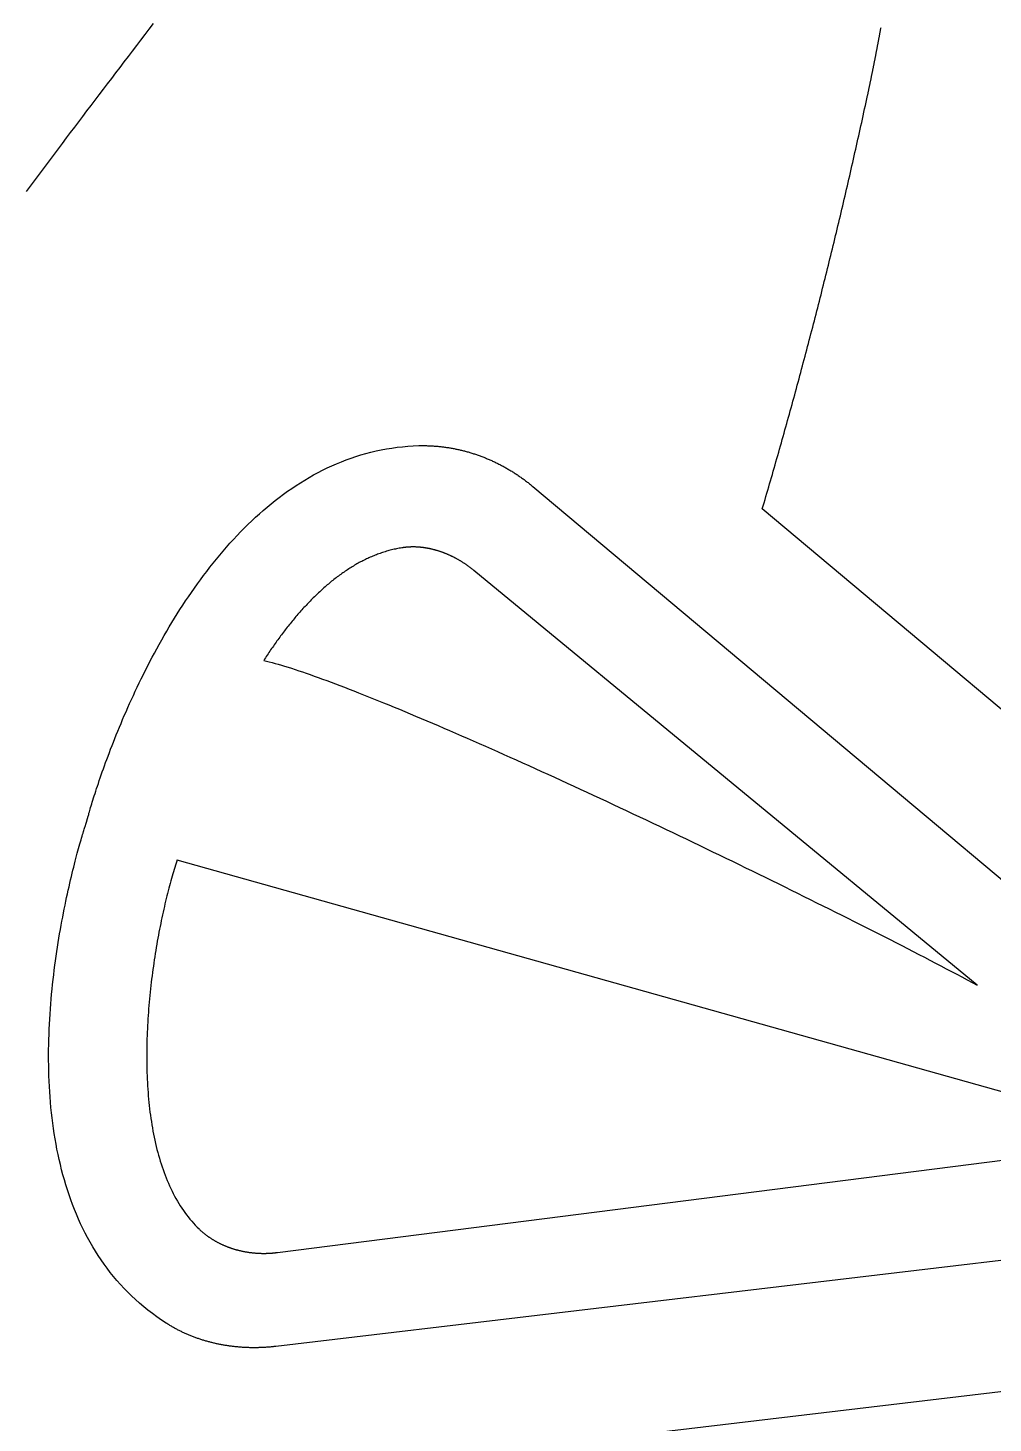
# Model space of a CAD drawing. Extents: x 5 to 105, y 2 to 136.
# Drawn here: x 86.14 to 95.9, y 32.88 to 46.99 of the extents above; entities that cross this region are included whole.
import ezdxf

# ---------------------------------------------------------------- set-up
doc = ezdxf.new("R2010")
doc.units = 0
doc.layers.get('0').update_dxf_attribs({"linetype": 'CONTINUOUS'})

msp = doc.modelspace()

# ---------------------------------------------------------------- linework, layer by layer
at = {"color": 7}
for points in [[(91.2474, 42.357), (100.0137, 35.0087), (88.6505, 33.6597)], [(102.0262, 35.0392), (93.5683, 42.1287)], [(95.7411, 37.3148), (90.6537, 41.5067)], [(97.6384, 35.7515), (97.6006, 35.7827), (87.6511, 38.5786)], [(95.7411, 37.3146), (95.7411, 37.3148)], [(88.6658, 34.61), (97.6384, 35.7515)], [(89.5662, 32.4432), (101.6811, 33.8815)]]:
    msp.add_lwpolyline(points, dxfattribs=at)
for points in [[(87.4103, 47.0381, 0), (87.3677, 46.9823, 0), (87.3252, 46.9267, 0), (87.2827, 46.871, 0), (87.2403, 46.8155, 0), (87.198, 46.76, 0), (87.1557, 46.7046, 0), (87.1135, 46.6492, 0), (87.0714, 46.5939, 0), (87.0294, 46.5387, 0), (86.9874, 46.4835, 0), (86.9455, 46.4284, 0), (86.9037, 46.3734, 0), (86.8619, 46.3184, 0), (86.8203, 46.2635, 0), (86.7787, 46.2086, 0), (86.7372, 46.1538, 0), (86.6958, 46.0991, 0), (86.6545, 46.0444, 0), (86.6133, 45.9898, 0), (86.5722, 45.9353, 0), (86.5311, 45.8808, 0), (86.4901, 45.8264, 0), (86.4493, 45.772, 0), (86.4085, 45.7177, 0), (86.3678, 45.6634, 0), (86.3272, 45.6093, 0), (86.2868, 45.5551, 0), (86.2464, 45.5011, 0), (86.2061, 45.447, 0), (86.1659, 45.3931, 0), (86.1258, 45.3392, 0)], [(94.6333, 46.3108, 0), (94.6347, 46.3174, 0), (94.6361, 46.324, 0), (94.6376, 46.3306, 0), (94.639, 46.3372, 0), (94.6404, 46.3437, 0), (94.6418, 46.3503, 0), (94.6432, 46.3569, 0), (94.6446, 46.3635, 0), (94.646, 46.3701, 0), (94.6474, 46.3766, 0), (94.6487, 46.3832, 0), (94.6501, 46.3898, 0), (94.6515, 46.3964, 0), (94.6529, 46.403, 0), (94.6543, 46.4095, 0), (94.6557, 46.4161, 0), (94.657, 46.4227, 0), (94.6584, 46.4293, 0), (94.6598, 46.4358, 0), (94.6611, 46.4424, 0), (94.6625, 46.449, 0), (94.6639, 46.4555, 0), (94.6652, 46.4621, 0), (94.6666, 46.4687, 0), (94.6679, 46.4752, 0), (94.6693, 46.4818, 0), (94.6706, 46.4884, 0), (94.672, 46.4949, 0), (94.6733, 46.5015, 0), (94.6746, 46.5081, 0), (94.676, 46.5146, 0), (94.6773, 46.5212, 0), (94.6787, 46.5278, 0), (94.68, 46.5343, 0), (94.6813, 46.5409, 0), (94.6826, 46.5474, 0), (94.684, 46.554, 0), (94.6853, 46.5606, 0), (94.6866, 46.5671, 0), (94.6879, 46.5737, 0), (94.6892, 46.5802, 0), (94.6906, 46.5868, 0), (94.6919, 46.5933, 0), (94.6932, 46.5999, 0), (94.6945, 46.6064, 0), (94.6958, 46.613, 0), (94.6971, 46.6195, 0), (94.6984, 46.6261, 0), (94.6997, 46.6326, 0), (94.701, 46.6392, 0), (94.7023, 46.6457, 0), (94.7035, 46.6523, 0), (94.7048, 46.6588, 0), (94.7061, 46.6654, 0), (94.7074, 46.6719, 0), (94.7087, 46.6784, 0), (94.71, 46.685, 0), (94.7112, 46.6915, 0), (94.7125, 46.6981, 0), (94.7138, 46.7046, 0), (94.7151, 46.7111, 0), (94.7163, 46.7177, 0), (94.7176, 46.7242, 0), (94.7189, 46.7308, 0), (94.7201, 46.7373, 0), (94.7214, 46.7438, 0), (94.7226, 46.7504, 0), (94.7239, 46.7569, 0), (94.7251, 46.7634, 0), (94.7264, 46.77, 0), (94.7276, 46.7765, 0), (94.7289, 46.783, 0), (94.7301, 46.7895, 0), (94.7314, 46.7961, 0), (94.7326, 46.8026, 0), (94.7339, 46.8091, 0), (94.7351, 46.8157, 0), (94.7363, 46.8222, 0), (94.7376, 46.8287, 0), (94.7388, 46.8352, 0), (94.74, 46.8418, 0), (94.7412, 46.8483, 0), (94.7425, 46.8548, 0), (94.7437, 46.8613, 0), (94.7449, 46.8678, 0), (94.7461, 46.8744, 0), (94.7474, 46.8809, 0), (94.7486, 46.8874, 0), (94.7498, 46.8939, 0), (94.751, 46.9004, 0), (94.7522, 46.907, 0), (94.7534, 46.9135, 0), (94.7546, 46.92, 0), (94.7558, 46.9265, 0), (94.757, 46.933, 0), (94.7582, 46.9395, 0), (94.7594, 46.946, 0), (94.7606, 46.9526, 0), (94.7618, 46.9591, 0), (94.763, 46.9656, 0), (94.7642, 46.9721, 0), (94.7654, 46.9786, 0), (94.7666, 46.9851, 0), (94.7678, 46.9916, 0), (94.769, 46.9981, 0)], [(93.5683, 42.1287, 0), (93.5777, 42.1605, 0), (93.5871, 42.1922, 0), (93.5964, 42.224, 0), (93.6057, 42.2558, 0), (93.615, 42.2876, 0), (93.6243, 42.3194, 0), (93.6336, 42.3512, 0), (93.6429, 42.3831, 0), (93.6521, 42.4149, 0), (93.6613, 42.4468, 0), (93.6706, 42.4788, 0), (93.6798, 42.5107, 0), (93.6889, 42.5426, 0), (93.6981, 42.5746, 0), (93.7073, 42.6066, 0), (93.7164, 42.6386, 0), (93.7256, 42.6706, 0), (93.7347, 42.7027, 0), (93.7438, 42.7347, 0), (93.7528, 42.7668, 0), (93.7619, 42.7989, 0), (93.771, 42.831, 0), (93.78, 42.8632, 0), (93.789, 42.8953, 0), (93.798, 42.9275, 0), (93.807, 42.9597, 0), (93.816, 42.9919, 0), (93.825, 43.0241, 0), (93.8339, 43.0564, 0), (93.8428, 43.0886, 0), (93.8518, 43.1209, 0), (93.8607, 43.1532, 0), (93.8695, 43.1855, 0), (93.8784, 43.2179, 0), (93.8873, 43.2503, 0), (93.8961, 43.2826, 0), (93.9049, 43.315, 0), (93.9137, 43.3474, 0), (93.9225, 43.3799, 0), (93.9313, 43.4123, 0), (93.9401, 43.4448, 0), (93.9488, 43.4773, 0), (93.9576, 43.5098, 0), (93.9663, 43.5424, 0), (93.975, 43.5749, 0), (93.9837, 43.6075, 0), (93.9923, 43.6401, 0), (94.001, 43.6727, 0), (94.0096, 43.7053, 0), (94.0182, 43.7379, 0), (94.0268, 43.7706, 0), (94.0354, 43.8033, 0), (94.044, 43.836, 0), (94.0526, 43.8687, 0), (94.0611, 43.9015, 0), (94.0696, 43.9342, 0), (94.0781, 43.967, 0), (94.0866, 43.9998, 0), (94.0951, 44.0326, 0), (94.1036, 44.0655, 0), (94.112, 44.0983, 0), (94.1205, 44.1312, 0), (94.1289, 44.1641, 0), (94.1373, 44.197, 0), (94.1457, 44.23, 0), (94.154, 44.2629, 0), (94.1624, 44.2959, 0), (94.1707, 44.3289, 0), (94.179, 44.3619, 0), (94.1873, 44.3949, 0), (94.1956, 44.428, 0), (94.2039, 44.4611, 0), (94.2122, 44.4942, 0), (94.2204, 44.5273, 0), (94.2286, 44.5604, 0), (94.2368, 44.5936, 0), (94.245, 44.6267, 0), (94.2532, 44.6599, 0), (94.2614, 44.6931, 0), (94.2695, 44.7264, 0), (94.2776, 44.7596, 0), (94.2857, 44.7929, 0), (94.2938, 44.8262, 0), (94.3019, 44.8595, 0), (94.31, 44.8928, 0), (94.318, 44.9262, 0), (94.326, 44.9595, 0), (94.334, 44.9929, 0), (94.342, 45.0263, 0), (94.35, 45.0598, 0), (94.358, 45.0932, 0), (94.3659, 45.1267, 0), (94.3738, 45.1602, 0), (94.3817, 45.1937, 0), (94.3896, 45.2272, 0), (94.3975, 45.2607, 0), (94.4054, 45.2943, 0), (94.4132, 45.3279, 0), (94.421, 45.3615, 0), (94.4289, 45.3951, 0), (94.4366, 45.4288, 0), (94.4444, 45.4625, 0), (94.4522, 45.4962, 0), (94.4599, 45.5299, 0), (94.4677, 45.5636, 0), (94.4754, 45.5973, 0), (94.4831, 45.6311, 0), (94.4907, 45.6649, 0), (94.4984, 45.6987, 0), (94.506, 45.7325, 0), (94.5137, 45.7664, 0), (94.5213, 45.8003, 0), (94.5289, 45.8342, 0), (94.5364, 45.8681, 0), (94.544, 45.902, 0), (94.5515, 45.936, 0), (94.559, 45.9699, 0), (94.5666, 46.0039, 0), (94.574, 46.0379, 0), (94.5815, 46.072, 0), (94.589, 46.106, 0), (94.5964, 46.1401, 0), (94.6038, 46.1742, 0), (94.6112, 46.2083, 0), (94.6186, 46.2425, 0), (94.626, 46.2766, 0), (94.6333, 46.3108, 0)], [(86.7446, 38.9919, 0), (86.745, 38.9935, 0), (86.7458, 38.9964, 0), (86.7469, 39.0005, 0), (86.7484, 39.006, 0), (86.7502, 39.0128, 0), (86.7524, 39.0208, 0), (86.755, 39.03, 0), (86.7579, 39.0404, 0), (86.7612, 39.052, 0), (86.7649, 39.0648, 0), (86.7689, 39.0787, 0), (86.7733, 39.0937, 0), (86.7781, 39.1099, 0), (86.7833, 39.1271, 0), (86.7888, 39.1454, 0), (86.7947, 39.1647, 0), (86.801, 39.185, 0), (86.8077, 39.2063, 0), (86.8147, 39.2285, 0), (86.8221, 39.2518, 0), (86.83, 39.2759, 0), (86.8382, 39.301, 0), (86.8467, 39.3269, 0), (86.8557, 39.3537, 0), (86.8651, 39.3814, 0), (86.8748, 39.4099, 0), (86.885, 39.4392, 0), (86.8955, 39.4692, 0), (86.9064, 39.5, 0), (86.9177, 39.5316, 0), (86.9295, 39.5639, 0), (86.9416, 39.5968, 0), (86.9541, 39.6305, 0), (86.967, 39.6648, 0), (86.9803, 39.6997, 0), (86.994, 39.7352, 0), (87.0082, 39.7714, 0), (87.0227, 39.8081, 0), (87.0376, 39.8453, 0), (87.053, 39.8831, 0), (87.0687, 39.9213, 0), (87.0849, 39.9601, 0), (87.1015, 39.9993, 0), (87.1185, 40.039, 0), (87.1359, 40.079, 0), (87.1537, 40.1195, 0), (87.1719, 40.1603, 0), (87.1906, 40.2015, 0), (87.2096, 40.2431, 0), (87.2291, 40.2849, 0), (87.249, 40.3271, 0), (87.2694, 40.3695, 0), (87.2901, 40.4122, 0), (87.3113, 40.455, 0), (87.3329, 40.4981, 0), (87.355, 40.5414, 0), (87.3775, 40.5849, 0), (87.4004, 40.6285, 0), (87.4237, 40.6722, 0), (87.4475, 40.716, 0), (87.4717, 40.7599, 0), (87.4963, 40.8038, 0), (87.5214, 40.8478, 0), (87.5469, 40.8918, 0), (87.5729, 40.9358, 0), (87.5993, 40.9798, 0), (87.6261, 41.0237, 0), (87.6534, 41.0676, 0), (87.6811, 41.1114, 0), (87.7093, 41.155, 0), (87.7379, 41.1985, 0), (87.767, 41.2419, 0), (87.7966, 41.2851, 0), (87.8265, 41.3281, 0), (87.857, 41.3709, 0), (87.8878, 41.4134, 0), (87.9192, 41.4557, 0), (87.951, 41.4977, 0), (87.9832, 41.5394, 0), (88.016, 41.5808, 0), (88.0491, 41.6218, 0), (88.0828, 41.6625, 0), (88.1169, 41.7027, 0), (88.1514, 41.7426, 0), (88.1865, 41.782, 0), (88.222, 41.821, 0), (88.2579, 41.8595, 0), (88.2944, 41.8976, 0), (88.3313, 41.9351, 0), (88.3686, 41.972, 0), (88.4065, 42.0085, 0), (88.4448, 42.0443, 0), (88.4836, 42.0795, 0), (88.5229, 42.1141, 0), (88.5627, 42.1481, 0), (88.6029, 42.1814, 0), (88.6436, 42.214, 0), (88.6848, 42.246, 0), (88.7265, 42.2771, 0), (88.7687, 42.3076, 0), (88.8114, 42.3373, 0), (88.8545, 42.3661, 0), (88.8982, 42.3942, 0), (88.9423, 42.4215, 0), (88.9869, 42.4478, 0), (89.032, 42.4733, 0), (89.0776, 42.498, 0), (89.1237, 42.5217, 0), (89.1703, 42.5444, 0), (89.2174, 42.5662, 0), (89.265, 42.587, 0), (89.3131, 42.6068, 0), (89.3617, 42.6256, 0), (89.4108, 42.6433, 0), (89.4604, 42.66, 0), (89.5105, 42.6756, 0), (89.5611, 42.6901, 0), (89.6123, 42.7034, 0), (89.6639, 42.7156, 0), (89.7161, 42.7266, 0), (89.7687, 42.7365, 0), (89.8219, 42.7451, 0), (89.8756, 42.7525, 0), (89.9298, 42.7586, 0), (89.9845, 42.7634, 0), (90.0398, 42.767, 0), (90.0955, 42.7692, 0)], [(90.0955, 42.7692, 0), (90.1052, 42.7694, 0), (90.1149, 42.7695, 0), (90.1246, 42.7696, 0), (90.1343, 42.7697, 0), (90.144, 42.7696, 0), (90.1537, 42.7696, 0), (90.1634, 42.7694, 0), (90.1731, 42.7692, 0), (90.1828, 42.769, 0), (90.1925, 42.7687, 0), (90.2022, 42.7683, 0), (90.2119, 42.7679, 0), (90.2215, 42.7674, 0), (90.2312, 42.7669, 0), (90.2409, 42.7663, 0), (90.2506, 42.7656, 0), (90.2602, 42.7649, 0), (90.2699, 42.7642, 0), (90.2796, 42.7633, 0), (90.2892, 42.7625, 0), (90.2989, 42.7615, 0), (90.3085, 42.7605, 0), (90.3181, 42.7595, 0), (90.3278, 42.7584, 0), (90.3374, 42.7572, 0), (90.347, 42.756, 0), (90.3566, 42.7548, 0), (90.3663, 42.7534, 0), (90.3759, 42.7521, 0), (90.3855, 42.7506, 0), (90.395, 42.7491, 0), (90.4046, 42.7476, 0), (90.4142, 42.746, 0), (90.4238, 42.7443, 0), (90.4333, 42.7426, 0), (90.4429, 42.7409, 0), (90.4524, 42.739, 0), (90.462, 42.7372, 0), (90.4715, 42.7352, 0), (90.481, 42.7332, 0), (90.4905, 42.7312, 0), (90.5, 42.7291, 0), (90.5095, 42.7269, 0), (90.519, 42.7247, 0), (90.5284, 42.7225, 0), (90.5379, 42.7201, 0), (90.5473, 42.7178, 0), (90.5568, 42.7153, 0), (90.5662, 42.7129, 0), (90.5756, 42.7103, 0), (90.585, 42.7077, 0), (90.5944, 42.7051, 0), (90.6038, 42.7024, 0), (90.6131, 42.6996, 0), (90.6225, 42.6968, 0), (90.6318, 42.694, 0), (90.6411, 42.6911, 0), (90.6504, 42.6881, 0), (90.6597, 42.6851, 0), (90.669, 42.682, 0), (90.6783, 42.6789, 0), (90.6875, 42.6757, 0), (90.6968, 42.6725, 0), (90.706, 42.6692, 0), (90.7152, 42.6658, 0), (90.7244, 42.6624, 0), (90.7336, 42.659, 0), (90.7428, 42.6555, 0), (90.7519, 42.6519, 0), (90.761, 42.6483, 0), (90.7702, 42.6446, 0), (90.7793, 42.6409, 0), (90.7883, 42.6372, 0), (90.7974, 42.6333, 0), (90.8065, 42.6295, 0), (90.8155, 42.6255, 0), (90.8245, 42.6216, 0), (90.8335, 42.6175, 0), (90.8425, 42.6134, 0), (90.8514, 42.6093, 0), (90.8604, 42.6051, 0), (90.8693, 42.6009, 0), (90.8782, 42.5966, 0), (90.8871, 42.5922, 0), (90.8959, 42.5878, 0), (90.9048, 42.5834, 0), (90.9136, 42.5789, 0), (90.9224, 42.5743, 0), (90.9312, 42.5697, 0), (90.9399, 42.5651, 0), (90.9487, 42.5604, 0), (90.9574, 42.5556, 0), (90.9661, 42.5508, 0), (90.9748, 42.5459, 0), (90.9834, 42.541, 0), (90.9921, 42.5361, 0), (91.0007, 42.531, 0), (91.0093, 42.526, 0), (91.0178, 42.5209, 0), (91.0264, 42.5157, 0), (91.0349, 42.5105, 0), (91.0434, 42.5052, 0), (91.0518, 42.4999, 0), (91.0603, 42.4945, 0), (91.0687, 42.4891, 0), (91.0771, 42.4836, 0), (91.0855, 42.4781, 0), (91.0938, 42.4725, 0), (91.1021, 42.4669, 0), (91.1104, 42.4612, 0), (91.1187, 42.4555, 0), (91.127, 42.4497, 0), (91.1352, 42.4438, 0), (91.1434, 42.438, 0), (91.1515, 42.432, 0), (91.1597, 42.4261, 0), (91.1678, 42.42, 0), (91.1759, 42.4139, 0), (91.1839, 42.4078, 0), (91.192, 42.4016, 0), (91.2, 42.3954, 0), (91.2079, 42.3891, 0), (91.2159, 42.3828, 0), (91.2238, 42.3764, 0), (91.2317, 42.37, 0), (91.2395, 42.3635, 0), (91.2474, 42.357, 0)], [(89.9243, 41.7357, 0), (89.9111, 41.7335, 0), (89.898, 41.7313, 0), (89.8848, 41.7288, 0), (89.8718, 41.7263, 0), (89.8587, 41.7235, 0), (89.8457, 41.7207, 0), (89.8327, 41.7177, 0), (89.8197, 41.7145, 0), (89.8068, 41.7112, 0), (89.7939, 41.7078, 0), (89.7811, 41.7042, 0), (89.7682, 41.7005, 0), (89.7555, 41.6967, 0), (89.7427, 41.6927, 0), (89.73, 41.6886, 0), (89.7173, 41.6844, 0), (89.7046, 41.68, 0), (89.692, 41.6755, 0), (89.6794, 41.6708, 0), (89.6668, 41.6661, 0), (89.6543, 41.6612, 0), (89.6418, 41.6561, 0), (89.6294, 41.651, 0), (89.6169, 41.6457, 0), (89.6046, 41.6403, 0), (89.5922, 41.6347, 0), (89.5799, 41.6291, 0), (89.5676, 41.6233, 0), (89.5553, 41.6174, 0), (89.5431, 41.6114, 0), (89.5309, 41.6052, 0), (89.5188, 41.599, 0), (89.5066, 41.5926, 0), (89.4945, 41.5861, 0), (89.4825, 41.5794, 0), (89.4705, 41.5727, 0), (89.4585, 41.5659, 0), (89.4465, 41.5589, 0), (89.4346, 41.5518, 0), (89.4227, 41.5446, 0), (89.4109, 41.5374, 0), (89.3991, 41.5299, 0), (89.3873, 41.5224, 0), (89.3756, 41.5148, 0), (89.3639, 41.5071, 0), (89.3522, 41.4992, 0), (89.3405, 41.4913, 0), (89.3289, 41.4833, 0), (89.3174, 41.4751, 0), (89.3058, 41.4669, 0), (89.2943, 41.4585, 0), (89.2829, 41.4501, 0), (89.2715, 41.4415, 0), (89.2601, 41.4328, 0), (89.2487, 41.4241, 0), (89.2374, 41.4153, 0), (89.2261, 41.4063, 0), (89.2148, 41.3973, 0), (89.2036, 41.3881, 0), (89.1925, 41.3789, 0), (89.1813, 41.3696, 0), (89.1702, 41.3602, 0), (89.1591, 41.3507, 0), (89.1481, 41.3411, 0), (89.1371, 41.3314, 0), (89.1261, 41.3217, 0), (89.1152, 41.3118, 0), (89.1043, 41.3019, 0), (89.0935, 41.2919, 0), (89.0826, 41.2818, 0), (89.0719, 41.2716, 0), (89.0611, 41.2613, 0), (89.0504, 41.251, 0), (89.0397, 41.2405, 0), (89.0291, 41.23, 0), (89.0185, 41.2194, 0), (89.0079, 41.2088, 0), (88.9974, 41.198, 0), (88.9869, 41.1872, 0), (88.9764, 41.1763, 0), (88.966, 41.1654, 0), (88.9556, 41.1543, 0), (88.9453, 41.1432, 0), (88.935, 41.132, 0), (88.9247, 41.1208, 0), (88.9145, 41.1095, 0), (88.9043, 41.0981, 0), (88.8941, 41.0866, 0), (88.884, 41.0751, 0), (88.8739, 41.0635, 0), (88.8639, 41.0519, 0), (88.8539, 41.0402, 0), (88.8439, 41.0284, 0), (88.834, 41.0166, 0), (88.8241, 41.0047, 0), (88.8142, 40.9927, 0), (88.8044, 40.9807, 0), (88.7946, 40.9686, 0), (88.7849, 40.9565, 0), (88.7752, 40.9443, 0), (88.7655, 40.9321, 0), (88.7559, 40.9198, 0), (88.7463, 40.9075, 0), (88.7367, 40.8951, 0), (88.7272, 40.8826, 0), (88.7177, 40.8701, 0), (88.7083, 40.8576, 0), (88.6989, 40.845, 0), (88.6895, 40.8323, 0), (88.6802, 40.8197, 0), (88.6709, 40.8069, 0), (88.6617, 40.7941, 0), (88.6524, 40.7813, 0), (88.6433, 40.7685, 0), (88.6341, 40.7555, 0), (88.6251, 40.7426, 0), (88.616, 40.7296, 0), (88.607, 40.7166, 0), (88.598, 40.7035, 0), (88.5891, 40.6904, 0), (88.5802, 40.6773, 0), (88.5713, 40.6641, 0), (88.5625, 40.6509, 0), (88.5537, 40.6377, 0), (88.545, 40.6244, 0), (88.5363, 40.6111, 0), (88.5276, 40.5977, 0)], [(90.0383, 41.7447, 0), (90.0373, 41.7447, 0), (90.0364, 41.7447, 0), (90.0355, 41.7447, 0), (90.0346, 41.7447, 0), (90.0337, 41.7447, 0), (90.0328, 41.7447, 0), (90.0319, 41.7447, 0), (90.031, 41.7446, 0), (90.0301, 41.7446, 0), (90.0291, 41.7446, 0), (90.0282, 41.7446, 0), (90.0273, 41.7446, 0), (90.0264, 41.7446, 0), (90.0255, 41.7446, 0), (90.0246, 41.7446, 0), (90.0237, 41.7445, 0), (90.0228, 41.7445, 0), (90.0219, 41.7445, 0), (90.021, 41.7445, 0), (90.02, 41.7445, 0), (90.0191, 41.7444, 0), (90.0182, 41.7444, 0), (90.0173, 41.7444, 0), (90.0164, 41.7444, 0), (90.0155, 41.7443, 0), (90.0146, 41.7443, 0), (90.0137, 41.7443, 0), (90.0128, 41.7442, 0), (90.0119, 41.7442, 0), (90.011, 41.7442, 0), (90.0101, 41.7441, 0), (90.0091, 41.7441, 0), (90.0082, 41.7441, 0), (90.0073, 41.744, 0), (90.0064, 41.744, 0), (90.0055, 41.744, 0), (90.0046, 41.7439, 0), (90.0037, 41.7439, 0), (90.0028, 41.7438, 0), (90.0019, 41.7438, 0), (90.001, 41.7437, 0), (90.0001, 41.7437, 0), (89.9992, 41.7437, 0), (89.9983, 41.7436, 0), (89.9974, 41.7436, 0), (89.9965, 41.7435, 0), (89.9956, 41.7435, 0), (89.9947, 41.7434, 0), (89.9938, 41.7433, 0), (89.9929, 41.7433, 0), (89.992, 41.7432, 0), (89.9911, 41.7432, 0), (89.9902, 41.7431, 0), (89.9893, 41.7431, 0), (89.9883, 41.743, 0), (89.9874, 41.7429, 0), (89.9865, 41.7429, 0), (89.9856, 41.7428, 0), (89.9847, 41.7427, 0), (89.9838, 41.7427, 0), (89.9829, 41.7426, 0), (89.982, 41.7425, 0), (89.9811, 41.7425, 0), (89.9802, 41.7424, 0), (89.9793, 41.7423, 0), (89.9784, 41.7423, 0), (89.9776, 41.7422, 0), (89.9767, 41.7421, 0), (89.9758, 41.742, 0), (89.9749, 41.742, 0), (89.974, 41.7419, 0), (89.9731, 41.7418, 0), (89.9722, 41.7417, 0), (89.9713, 41.7416, 0), (89.9704, 41.7415, 0), (89.9695, 41.7415, 0), (89.9686, 41.7414, 0), (89.9677, 41.7413, 0), (89.9668, 41.7412, 0), (89.9659, 41.7411, 0), (89.965, 41.741, 0), (89.9641, 41.7409, 0), (89.9632, 41.7408, 0), (89.9623, 41.7407, 0), (89.9614, 41.7407, 0), (89.9605, 41.7406, 0), (89.9596, 41.7405, 0), (89.9588, 41.7404, 0), (89.9579, 41.7403, 0), (89.957, 41.7402, 0), (89.9561, 41.7401, 0), (89.9552, 41.74, 0), (89.9543, 41.7399, 0), (89.9534, 41.7398, 0), (89.9525, 41.7396, 0), (89.9516, 41.7395, 0), (89.9508, 41.7394, 0), (89.9499, 41.7393, 0), (89.949, 41.7392, 0), (89.9481, 41.7391, 0), (89.9472, 41.739, 0), (89.9463, 41.7389, 0), (89.9454, 41.7388, 0), (89.9445, 41.7386, 0), (89.9437, 41.7385, 0), (89.9428, 41.7384, 0), (89.9419, 41.7383, 0), (89.941, 41.7382, 0), (89.9401, 41.7381, 0), (89.9392, 41.7379, 0), (89.9384, 41.7378, 0), (89.9375, 41.7377, 0), (89.9366, 41.7376, 0), (89.9357, 41.7374, 0), (89.9348, 41.7373, 0), (89.934, 41.7372, 0), (89.9331, 41.737, 0), (89.9322, 41.7369, 0), (89.9313, 41.7368, 0), (89.9304, 41.7366, 0), (89.9296, 41.7365, 0), (89.9287, 41.7364, 0), (89.9278, 41.7362, 0), (89.9269, 41.7361, 0), (89.926, 41.736, 0), (89.9252, 41.7358, 0), (89.9243, 41.7357, 0)], [(90.6537, 41.5067, 0), (90.6493, 41.5103, 0), (90.645, 41.5138, 0), (90.6406, 41.5174, 0), (90.6362, 41.5208, 0), (90.6318, 41.5243, 0), (90.6274, 41.5277, 0), (90.623, 41.5312, 0), (90.6185, 41.5345, 0), (90.6141, 41.5379, 0), (90.6096, 41.5413, 0), (90.6051, 41.5446, 0), (90.6006, 41.5479, 0), (90.5961, 41.5511, 0), (90.5916, 41.5544, 0), (90.587, 41.5576, 0), (90.5825, 41.5608, 0), (90.5779, 41.5639, 0), (90.5733, 41.5671, 0), (90.5688, 41.5702, 0), (90.5642, 41.5733, 0), (90.5595, 41.5764, 0), (90.5549, 41.5794, 0), (90.5503, 41.5824, 0), (90.5456, 41.5854, 0), (90.541, 41.5884, 0), (90.5363, 41.5913, 0), (90.5316, 41.5942, 0), (90.527, 41.5971, 0), (90.5223, 41.6, 0), (90.5175, 41.6028, 0), (90.5128, 41.6056, 0), (90.5081, 41.6084, 0), (90.5034, 41.6112, 0), (90.4986, 41.6139, 0), (90.4939, 41.6166, 0), (90.4891, 41.6193, 0), (90.4843, 41.6219, 0), (90.4795, 41.6246, 0), (90.4747, 41.6272, 0), (90.4699, 41.6297, 0), (90.4651, 41.6323, 0), (90.4603, 41.6348, 0), (90.4555, 41.6373, 0), (90.4506, 41.6398, 0), (90.4458, 41.6422, 0), (90.4409, 41.6446, 0), (90.4361, 41.647, 0), (90.4312, 41.6494, 0), (90.4263, 41.6517, 0), (90.4215, 41.654, 0), (90.4166, 41.6563, 0), (90.4117, 41.6585, 0), (90.4068, 41.6607, 0), (90.4019, 41.6629, 0), (90.397, 41.6651, 0), (90.392, 41.6672, 0), (90.3871, 41.6694, 0), (90.3822, 41.6714, 0), (90.3773, 41.6735, 0), (90.3723, 41.6755, 0), (90.3674, 41.6775, 0), (90.3624, 41.6795, 0), (90.3575, 41.6815, 0), (90.3525, 41.6834, 0), (90.3475, 41.6853, 0), (90.3426, 41.6871, 0), (90.3376, 41.689, 0), (90.3326, 41.6908, 0), (90.3276, 41.6925, 0), (90.3227, 41.6943, 0), (90.3177, 41.696, 0), (90.3127, 41.6977, 0), (90.3077, 41.6994, 0), (90.3027, 41.701, 0), (90.2977, 41.7026, 0), (90.2927, 41.7042, 0), (90.2877, 41.7057, 0), (90.2827, 41.7072, 0), (90.2777, 41.7087, 0), (90.2727, 41.7102, 0), (90.2677, 41.7116, 0), (90.2627, 41.713, 0), (90.2576, 41.7144, 0), (90.2526, 41.7157, 0), (90.2476, 41.717, 0), (90.2426, 41.7183, 0), (90.2376, 41.7196, 0), (90.2326, 41.7208, 0), (90.2275, 41.722, 0), (90.2225, 41.7231, 0), (90.2175, 41.7243, 0), (90.2125, 41.7254, 0), (90.2075, 41.7265, 0), (90.2024, 41.7275, 0), (90.1974, 41.7285, 0), (90.1924, 41.7295, 0), (90.1874, 41.7305, 0), (90.1824, 41.7314, 0), (90.1774, 41.7323, 0), (90.1724, 41.7331, 0), (90.1674, 41.734, 0), (90.1623, 41.7348, 0), (90.1573, 41.7355, 0), (90.1523, 41.7363, 0), (90.1473, 41.737, 0), (90.1423, 41.7377, 0), (90.1373, 41.7383, 0), (90.1324, 41.7389, 0), (90.1274, 41.7395, 0), (90.1224, 41.7401, 0), (90.1174, 41.7406, 0), (90.1124, 41.7411, 0), (90.1074, 41.7416, 0), (90.1025, 41.742, 0), (90.0975, 41.7424, 0), (90.0925, 41.7427, 0), (90.0876, 41.7431, 0), (90.0826, 41.7434, 0), (90.0777, 41.7437, 0), (90.0727, 41.7439, 0), (90.0678, 41.7441, 0), (90.0628, 41.7443, 0), (90.0579, 41.7444, 0), (90.053, 41.7445, 0), (90.0481, 41.7446, 0), (90.0432, 41.7447, 0), (90.0383, 41.7447, 0)], [(88.5276, 40.5977, 0), (88.5548, 40.5911, 0), (88.583, 40.5839, 0), (88.6123, 40.5761, 0), (88.6425, 40.5677, 0), (88.6738, 40.5588, 0), (88.706, 40.5492, 0), (88.7392, 40.5391, 0), (88.7734, 40.5285, 0), (88.8085, 40.5173, 0), (88.8446, 40.5056, 0), (88.8815, 40.4934, 0), (88.9194, 40.4806, 0), (88.9582, 40.4673, 0), (88.9978, 40.4535, 0), (89.0383, 40.4392, 0), (89.0796, 40.4244, 0), (89.1218, 40.4091, 0), (89.1648, 40.3933, 0), (89.2086, 40.377, 0), (89.2532, 40.3603, 0), (89.2986, 40.3431, 0), (89.3448, 40.3254, 0), (89.3917, 40.3074, 0), (89.4393, 40.2888, 0), (89.4877, 40.2698, 0), (89.5368, 40.2505, 0), (89.5865, 40.2306, 0), (89.637, 40.2104, 0), (89.6881, 40.1898, 0), (89.7399, 40.1687, 0), (89.7923, 40.1473, 0), (89.8454, 40.1255, 0), (89.8991, 40.1033, 0), (89.9534, 40.0807, 0), (90.0082, 40.0578, 0), (90.0637, 40.0345, 0), (90.1197, 40.0108, 0), (90.1762, 39.9868, 0), (90.2333, 39.9625, 0), (90.2909, 39.9378, 0), (90.3491, 39.9129, 0), (90.4077, 39.8876, 0), (90.4667, 39.862, 0), (90.5263, 39.836, 0), (90.5863, 39.8098, 0), (90.6467, 39.7833, 0), (90.7076, 39.7566, 0), (90.7689, 39.7295, 0), (90.8306, 39.7022, 0), (90.8926, 39.6746, 0), (90.9551, 39.6468, 0), (91.0178, 39.6187, 0), (91.081, 39.5904, 0), (91.1444, 39.5618, 0), (91.2082, 39.533, 0), (91.2723, 39.504, 0), (91.3366, 39.4748, 0), (91.4013, 39.4454, 0), (91.4662, 39.4157, 0), (91.5313, 39.3859, 0), (91.5967, 39.3559, 0), (91.6623, 39.3258, 0), (91.7281, 39.2954, 0), (91.7941, 39.2649, 0), (91.8602, 39.2342, 0), (91.9266, 39.2034, 0), (91.993, 39.1724, 0), (92.0597, 39.1413, 0), (92.1264, 39.1101, 0), (92.1933, 39.0788, 0), (92.2602, 39.0473, 0), (92.3273, 39.0157, 0), (92.3944, 38.984, 0), (92.4615, 38.9523, 0), (92.5287, 38.9204, 0), (92.596, 38.8885, 0), (92.6632, 38.8564, 0), (92.7304, 38.8244, 0), (92.7977, 38.7922, 0), (92.8649, 38.76, 0), (92.932, 38.7278, 0), (92.9992, 38.6955, 0), (93.0662, 38.6632, 0), (93.1332, 38.6308, 0), (93.2, 38.5985, 0), (93.2668, 38.5661, 0), (93.3334, 38.5337, 0), (93.3999, 38.5014, 0), (93.4662, 38.469, 0), (93.5324, 38.4367, 0), (93.5984, 38.4043, 0), (93.6642, 38.372, 0), (93.7299, 38.3398, 0), (93.7953, 38.3076, 0), (93.8604, 38.2754, 0), (93.9253, 38.2433, 0), (93.99, 38.2113, 0), (94.0544, 38.1793, 0), (94.1185, 38.1474, 0), (94.1822, 38.1156, 0), (94.2457, 38.0839, 0), (94.3089, 38.0523, 0), (94.3717, 38.0208, 0), (94.4341, 37.9894, 0), (94.4962, 37.9581, 0), (94.5579, 37.927, 0), (94.6192, 37.896, 0), (94.6801, 37.8651, 0), (94.7406, 37.8344, 0), (94.8007, 37.8038, 0), (94.8602, 37.7734, 0), (94.9194, 37.7432, 0), (94.978, 37.7131, 0), (95.0362, 37.6832, 0), (95.0938, 37.6535, 0), (95.1509, 37.6241, 0), (95.2075, 37.5948, 0), (95.2636, 37.5657, 0), (95.3191, 37.5368, 0), (95.374, 37.5082, 0), (95.4283, 37.4798, 0), (95.482, 37.4516, 0), (95.5351, 37.4237, 0), (95.5876, 37.396, 0), (95.6394, 37.3686, 0), (95.6906, 37.3415, 0), (95.7411, 37.3146, 0)], [(86.7295, 38.9413, 0), (86.7297, 38.9417, 0), (86.7298, 38.9421, 0), (86.73, 38.9425, 0), (86.7301, 38.9429, 0), (86.7303, 38.9433, 0), (86.7304, 38.9437, 0), (86.7305, 38.9441, 0), (86.7307, 38.9444, 0), (86.7308, 38.9448, 0), (86.7309, 38.9452, 0), (86.7311, 38.9456, 0), (86.7312, 38.946, 0), (86.7314, 38.9464, 0), (86.7315, 38.9468, 0), (86.7316, 38.9472, 0), (86.7318, 38.9476, 0), (86.7319, 38.948, 0), (86.732, 38.9484, 0), (86.7322, 38.9488, 0), (86.7323, 38.9492, 0), (86.7324, 38.9496, 0), (86.7326, 38.95, 0), (86.7327, 38.9504, 0), (86.7328, 38.9508, 0), (86.733, 38.9511, 0), (86.7331, 38.9515, 0), (86.7332, 38.9519, 0), (86.7334, 38.9523, 0), (86.7335, 38.9527, 0), (86.7336, 38.9531, 0), (86.7337, 38.9535, 0), (86.7339, 38.9539, 0), (86.734, 38.9543, 0), (86.7341, 38.9547, 0), (86.7343, 38.9551, 0), (86.7344, 38.9555, 0), (86.7345, 38.9559, 0), (86.7346, 38.9563, 0), (86.7348, 38.9567, 0), (86.7349, 38.9571, 0), (86.735, 38.9575, 0), (86.7351, 38.9579, 0), (86.7353, 38.9583, 0), (86.7354, 38.9587, 0), (86.7355, 38.9591, 0), (86.7356, 38.9595, 0), (86.7358, 38.9599, 0), (86.7359, 38.9603, 0), (86.736, 38.9607, 0), (86.7361, 38.9611, 0), (86.7362, 38.9615, 0), (86.7364, 38.9619, 0), (86.7365, 38.9623, 0), (86.7366, 38.9627, 0), (86.7367, 38.9631, 0), (86.7368, 38.9635, 0), (86.737, 38.9639, 0), (86.7371, 38.9643, 0), (86.7372, 38.9647, 0), (86.7373, 38.9651, 0), (86.7374, 38.9655, 0), (86.7376, 38.9659, 0), (86.7377, 38.9663, 0), (86.7378, 38.9667, 0), (86.7379, 38.9671, 0), (86.738, 38.9675, 0), (86.7381, 38.9679, 0), (86.7383, 38.9683, 0), (86.7384, 38.9687, 0), (86.7385, 38.9691, 0), (86.7386, 38.9695, 0), (86.7387, 38.9699, 0), (86.7388, 38.9703, 0), (86.739, 38.9707, 0), (86.7391, 38.9711, 0), (86.7392, 38.9715, 0), (86.7393, 38.9719, 0), (86.7394, 38.9723, 0), (86.7395, 38.9727, 0), (86.7396, 38.9731, 0), (86.7397, 38.9735, 0), (86.7399, 38.9739, 0), (86.74, 38.9743, 0), (86.7401, 38.9747, 0), (86.7402, 38.9751, 0), (86.7403, 38.9755, 0), (86.7404, 38.9759, 0), (86.7405, 38.9763, 0), (86.7406, 38.9767, 0), (86.7407, 38.9771, 0), (86.7409, 38.9775, 0), (86.741, 38.9779, 0), (86.7411, 38.9783, 0), (86.7412, 38.9787, 0), (86.7413, 38.9791, 0), (86.7414, 38.9795, 0), (86.7415, 38.9799, 0), (86.7416, 38.9803, 0), (86.7417, 38.9807, 0), (86.7418, 38.9811, 0), (86.7419, 38.9816, 0), (86.742, 38.982, 0), (86.7422, 38.9824, 0), (86.7423, 38.9828, 0), (86.7424, 38.9832, 0), (86.7425, 38.9836, 0), (86.7426, 38.984, 0), (86.7427, 38.9844, 0), (86.7428, 38.9848, 0), (86.7429, 38.9851, 0), (86.743, 38.9855, 0), (86.7431, 38.9859, 0), (86.7432, 38.9863, 0), (86.7433, 38.9867, 0), (86.7434, 38.9871, 0), (86.7435, 38.9875, 0), (86.7436, 38.9879, 0), (86.7437, 38.9883, 0), (86.7438, 38.9887, 0), (86.7439, 38.9891, 0), (86.744, 38.9895, 0), (86.7441, 38.9899, 0), (86.7442, 38.9903, 0), (86.7443, 38.9907, 0), (86.7444, 38.9911, 0), (86.7445, 38.9915, 0), (86.7446, 38.9919, 0)], [(87.5419, 33.895, 0), (87.494, 33.9264, 0), (87.4474, 33.9588, 0), (87.4019, 33.9919, 0), (87.3576, 34.0259, 0), (87.3145, 34.0607, 0), (87.2725, 34.0964, 0), (87.2317, 34.1327, 0), (87.192, 34.1699, 0), (87.1534, 34.2078, 0), (87.1159, 34.2464, 0), (87.0795, 34.2857, 0), (87.0441, 34.3257, 0), (87.0099, 34.3664, 0), (86.9766, 34.4077, 0), (86.9445, 34.4497, 0), (86.9133, 34.4923, 0), (86.8831, 34.5355, 0), (86.854, 34.5793, 0), (86.8258, 34.6236, 0), (86.7986, 34.6685, 0), (86.7723, 34.7139, 0), (86.747, 34.7599, 0), (86.7226, 34.8063, 0), (86.6992, 34.8532, 0), (86.6766, 34.9006, 0), (86.655, 34.9484, 0), (86.6342, 34.9966, 0), (86.6142, 35.0453, 0), (86.5952, 35.0943, 0), (86.5769, 35.1437, 0), (86.5595, 35.1935, 0), (86.5429, 35.2436, 0), (86.5271, 35.294, 0), (86.5121, 35.3447, 0), (86.4978, 35.3957, 0), (86.4843, 35.447, 0), (86.4716, 35.4985, 0), (86.4596, 35.5502, 0), (86.4483, 35.6022, 0), (86.4377, 35.6543, 0), (86.4278, 35.7067, 0), (86.4186, 35.7592, 0), (86.4101, 35.8118, 0), (86.4022, 35.8646, 0), (86.395, 35.9174, 0), (86.3883, 35.9704, 0), (86.3823, 36.0234, 0), (86.3769, 36.0765, 0), (86.3721, 36.1297, 0), (86.3679, 36.1828, 0), (86.3642, 36.236, 0), (86.3611, 36.2891, 0), (86.3585, 36.3422, 0), (86.3564, 36.3952, 0), (86.3548, 36.4482, 0), (86.3538, 36.5011, 0), (86.3532, 36.5539, 0), (86.3531, 36.6066, 0), (86.3534, 36.6591, 0), (86.3542, 36.7115, 0), (86.3554, 36.7637, 0), (86.3571, 36.8157, 0), (86.3591, 36.8675, 0), (86.3615, 36.9191, 0), (86.3644, 36.9704, 0), (86.3675, 37.0215, 0), (86.3711, 37.0723, 0), (86.3749, 37.1228, 0), (86.3791, 37.1729, 0), (86.3836, 37.2228, 0), (86.3884, 37.2723, 0), (86.3935, 37.3214, 0), (86.3989, 37.3701, 0), (86.4045, 37.4185, 0), (86.4104, 37.4664, 0), (86.4165, 37.5139, 0), (86.4228, 37.5609, 0), (86.4293, 37.6074, 0), (86.436, 37.6535, 0), (86.443, 37.699, 0), (86.45, 37.7441, 0), (86.4573, 37.7885, 0), (86.4646, 37.8325, 0), (86.4721, 37.8758, 0), (86.4797, 37.9185, 0), (86.4874, 37.9607, 0), (86.4952, 38.0022, 0), (86.5031, 38.043, 0), (86.5111, 38.0832, 0), (86.5191, 38.1227, 0), (86.5271, 38.1615, 0), (86.5351, 38.1995, 0), (86.5432, 38.2369, 0), (86.5513, 38.2734, 0), (86.5593, 38.3092, 0), (86.5673, 38.3442, 0), (86.5753, 38.3785, 0), (86.5832, 38.4118, 0), (86.5911, 38.4444, 0), (86.5988, 38.476, 0), (86.6065, 38.5068, 0), (86.6141, 38.5367, 0), (86.6215, 38.5657, 0), (86.6288, 38.5938, 0), (86.636, 38.6209, 0), (86.643, 38.647, 0), (86.6498, 38.6722, 0), (86.6564, 38.6963, 0), (86.6629, 38.7194, 0), (86.6691, 38.7415, 0), (86.6751, 38.7626, 0), (86.6808, 38.7825, 0), (86.6863, 38.8014, 0), (86.6916, 38.8192, 0), (86.6965, 38.8358, 0), (86.7012, 38.8513, 0), (86.7056, 38.8657, 0), (86.7096, 38.8788, 0), (86.7133, 38.8908, 0), (86.7167, 38.9015, 0), (86.7197, 38.911, 0), (86.7224, 38.9193, 0), (86.7246, 38.9263, 0), (86.7265, 38.932, 0), (86.7279, 38.9365, 0), (86.729, 38.9396, 0), (86.7295, 38.9413, 0)], [(87.6481, 38.5677, 0), (87.6415, 38.5471, 0), (87.6348, 38.526, 0), (87.6281, 38.5045, 0), (87.6214, 38.4825, 0), (87.6147, 38.4602, 0), (87.608, 38.4374, 0), (87.6013, 38.4143, 0), (87.5947, 38.3908, 0), (87.588, 38.3668, 0), (87.5814, 38.3425, 0), (87.5747, 38.3178, 0), (87.5681, 38.2928, 0), (87.5616, 38.2674, 0), (87.555, 38.2416, 0), (87.5485, 38.2156, 0), (87.5421, 38.1891, 0), (87.5357, 38.1624, 0), (87.5293, 38.1353, 0), (87.523, 38.1079, 0), (87.5167, 38.0802, 0), (87.5105, 38.0522, 0), (87.5043, 38.0239, 0), (87.4982, 37.9953, 0), (87.4922, 37.9665, 0), (87.4862, 37.9374, 0), (87.4803, 37.908, 0), (87.4745, 37.8783, 0), (87.4688, 37.8484, 0), (87.4631, 37.8183, 0), (87.4576, 37.7879, 0), (87.4521, 37.7573, 0), (87.4467, 37.7265, 0), (87.4415, 37.6955, 0), (87.4363, 37.6642, 0), (87.4312, 37.6328, 0), (87.4262, 37.6011, 0), (87.4214, 37.5693, 0), (87.4166, 37.5373, 0), (87.412, 37.5052, 0), (87.4075, 37.4728, 0), (87.4031, 37.4403, 0), (87.3989, 37.4077, 0), (87.3948, 37.3749, 0), (87.3908, 37.342, 0), (87.3869, 37.309, 0), (87.3832, 37.2758, 0), (87.3797, 37.2425, 0), (87.3763, 37.2091, 0), (87.373, 37.1757, 0), (87.3699, 37.1421, 0), (87.367, 37.1084, 0), (87.3642, 37.0747, 0), (87.3616, 37.0409, 0), (87.3592, 37.007, 0), (87.3569, 36.9731, 0), (87.3548, 36.9391, 0), (87.3529, 36.9051, 0), (87.3512, 36.8711, 0), (87.3496, 36.837, 0), (87.3483, 36.8029, 0), (87.3471, 36.7688, 0), (87.3462, 36.7347, 0), (87.3454, 36.7006, 0), (87.3449, 36.6665, 0), (87.3446, 36.6324, 0), (87.3444, 36.5983, 0), (87.3445, 36.5643, 0), (87.3448, 36.5303, 0), (87.3453, 36.4963, 0), (87.3461, 36.4624, 0), (87.3471, 36.4286, 0), (87.3483, 36.3948, 0), (87.3497, 36.3611, 0), (87.3514, 36.3274, 0), (87.3534, 36.2939, 0), (87.3555, 36.2605, 0), (87.358, 36.2271, 0), (87.3606, 36.1939, 0), (87.3636, 36.1608, 0), (87.3668, 36.1278, 0), (87.3702, 36.0949, 0), (87.374, 36.0622, 0), (87.378, 36.0296, 0), (87.3822, 35.9972, 0), (87.3868, 35.9649, 0), (87.3916, 35.9328, 0), (87.3967, 35.9008, 0), (87.4021, 35.8691, 0), (87.4078, 35.8375, 0), (87.4138, 35.8062, 0), (87.4201, 35.775, 0), (87.4267, 35.744, 0), (87.4336, 35.7133, 0), (87.4408, 35.6828, 0), (87.4483, 35.6525, 0), (87.4561, 35.6224, 0), (87.4642, 35.5926, 0), (87.4727, 35.5631, 0), (87.4815, 35.5338, 0), (87.4906, 35.5047, 0), (87.5001, 35.476, 0), (87.5099, 35.4475, 0), (87.52, 35.4193, 0), (87.5305, 35.3914, 0), (87.5413, 35.3638, 0), (87.5525, 35.3366, 0), (87.564, 35.3096, 0), (87.5759, 35.283, 0), (87.5881, 35.2567, 0), (87.6007, 35.2307, 0), (87.6137, 35.2051, 0), (87.6271, 35.1798, 0), (87.6408, 35.1549, 0), (87.6549, 35.1303, 0), (87.6694, 35.1062, 0), (87.6842, 35.0824, 0), (87.6995, 35.059, 0), (87.7151, 35.036, 0), (87.7311, 35.0134, 0), (87.7476, 34.9912, 0), (87.7644, 34.9694, 0), (87.7817, 34.948, 0), (87.7993, 34.9271, 0), (87.8174, 34.9066, 0), (87.8359, 34.8866, 0), (87.8548, 34.867, 0), (87.8741, 34.8479, 0)], [(87.6511, 38.5786, 0), (87.6511, 38.5785, 0), (87.6511, 38.5784, 0), (87.6511, 38.5783, 0), (87.651, 38.5782, 0), (87.651, 38.5781, 0), (87.651, 38.578, 0), (87.651, 38.5779, 0), (87.6509, 38.5779, 0), (87.6509, 38.5778, 0), (87.6509, 38.5777, 0), (87.6509, 38.5776, 0), (87.6508, 38.5775, 0), (87.6508, 38.5774, 0), (87.6508, 38.5773, 0), (87.6508, 38.5772, 0), (87.6507, 38.5771, 0), (87.6507, 38.577, 0), (87.6507, 38.577, 0), (87.6507, 38.5769, 0), (87.6507, 38.5768, 0), (87.6506, 38.5767, 0), (87.6506, 38.5766, 0), (87.6506, 38.5765, 0), (87.6506, 38.5764, 0), (87.6505, 38.5763, 0), (87.6505, 38.5763, 0), (87.6505, 38.5762, 0), (87.6505, 38.5761, 0), (87.6504, 38.576, 0), (87.6504, 38.5759, 0), (87.6504, 38.5758, 0), (87.6504, 38.5757, 0), (87.6503, 38.5757, 0), (87.6503, 38.5756, 0), (87.6503, 38.5755, 0), (87.6503, 38.5754, 0), (87.6502, 38.5753, 0), (87.6502, 38.5752, 0), (87.6502, 38.5751, 0), (87.6502, 38.5751, 0), (87.6502, 38.575, 0), (87.6501, 38.5749, 0), (87.6501, 38.5748, 0), (87.6501, 38.5747, 0), (87.6501, 38.5746, 0), (87.65, 38.5746, 0), (87.65, 38.5745, 0), (87.65, 38.5744, 0), (87.65, 38.5743, 0), (87.6499, 38.5742, 0), (87.6499, 38.5741, 0), (87.6499, 38.5741, 0), (87.6499, 38.574, 0), (87.6498, 38.5739, 0), (87.6498, 38.5738, 0), (87.6498, 38.5737, 0), (87.6498, 38.5736, 0), (87.6498, 38.5736, 0), (87.6497, 38.5735, 0), (87.6497, 38.5734, 0), (87.6497, 38.5733, 0), (87.6497, 38.5732, 0), (87.6496, 38.5732, 0), (87.6496, 38.5731, 0), (87.6496, 38.573, 0), (87.6496, 38.5729, 0), (87.6495, 38.5728, 0), (87.6495, 38.5727, 0), (87.6495, 38.5727, 0), (87.6495, 38.5726, 0), (87.6494, 38.5725, 0), (87.6494, 38.5724, 0), (87.6494, 38.5723, 0), (87.6494, 38.5723, 0), (87.6494, 38.5722, 0), (87.6493, 38.5721, 0), (87.6493, 38.572, 0), (87.6493, 38.5719, 0), (87.6493, 38.5718, 0), (87.6492, 38.5718, 0), (87.6492, 38.5717, 0), (87.6492, 38.5716, 0), (87.6492, 38.5715, 0), (87.6491, 38.5714, 0), (87.6491, 38.5713, 0), (87.6491, 38.5713, 0), (87.6491, 38.5712, 0), (87.649, 38.5711, 0), (87.649, 38.571, 0), (87.649, 38.5709, 0), (87.649, 38.5708, 0), (87.6489, 38.5708, 0), (87.6489, 38.5707, 0), (87.6489, 38.5706, 0), (87.6489, 38.5705, 0), (87.6489, 38.5704, 0), (87.6488, 38.5703, 0), (87.6488, 38.5703, 0), (87.6488, 38.5702, 0), (87.6488, 38.5701, 0), (87.6487, 38.57, 0), (87.6487, 38.5699, 0), (87.6487, 38.5698, 0), (87.6487, 38.5697, 0), (87.6486, 38.5697, 0), (87.6486, 38.5696, 0), (87.6486, 38.5695, 0), (87.6486, 38.5694, 0), (87.6485, 38.5693, 0), (87.6485, 38.5692, 0), (87.6485, 38.5691, 0), (87.6485, 38.569, 0), (87.6485, 38.569, 0), (87.6484, 38.5689, 0), (87.6484, 38.5688, 0), (87.6484, 38.5687, 0), (87.6484, 38.5686, 0), (87.6483, 38.5685, 0), (87.6483, 38.5684, 0), (87.6483, 38.5683, 0), (87.6483, 38.5682, 0), (87.6482, 38.5682, 0), (87.6482, 38.5681, 0), (87.6482, 38.568, 0), (87.6482, 38.5679, 0), (87.6481, 38.5678, 0), (87.6481, 38.5677, 0)], [(87.8741, 34.8479, 0), (87.8779, 34.8442, 0), (87.8818, 34.8405, 0), (87.8857, 34.8369, 0), (87.8896, 34.8333, 0), (87.8936, 34.8297, 0), (87.8976, 34.8261, 0), (87.9016, 34.8226, 0), (87.9056, 34.819, 0), (87.9097, 34.8155, 0), (87.9138, 34.8121, 0), (87.9179, 34.8086, 0), (87.9221, 34.8052, 0), (87.9262, 34.8018, 0), (87.9304, 34.7985, 0), (87.9347, 34.7951, 0), (87.9389, 34.7918, 0), (87.9432, 34.7885, 0), (87.9475, 34.7853, 0), (87.9518, 34.782, 0), (87.9562, 34.7788, 0), (87.9605, 34.7756, 0), (87.9649, 34.7725, 0), (87.9694, 34.7694, 0), (87.9738, 34.7663, 0), (87.9783, 34.7632, 0), (87.9828, 34.7601, 0), (87.9873, 34.7571, 0), (87.9918, 34.7541, 0), (87.9964, 34.7511, 0), (88.001, 34.7482, 0), (88.0056, 34.7453, 0), (88.0102, 34.7424, 0), (88.0149, 34.7395, 0), (88.0196, 34.7367, 0), (88.0243, 34.7339, 0), (88.029, 34.7311, 0), (88.0337, 34.7284, 0), (88.0385, 34.7256, 0), (88.0433, 34.7229, 0), (88.0481, 34.7203, 0), (88.0529, 34.7176, 0), (88.0578, 34.715, 0), (88.0627, 34.7124, 0), (88.0676, 34.7099, 0), (88.0725, 34.7073, 0), (88.0774, 34.7048, 0), (88.0824, 34.7023, 0), (88.0873, 34.6999, 0), (88.0923, 34.6975, 0), (88.0973, 34.6951, 0), (88.1024, 34.6927, 0), (88.1074, 34.6904, 0), (88.1125, 34.6881, 0), (88.1176, 34.6858, 0), (88.1227, 34.6836, 0), (88.1278, 34.6813, 0), (88.133, 34.6791, 0), (88.1381, 34.677, 0), (88.1433, 34.6748, 0), (88.1485, 34.6727, 0), (88.1537, 34.6707, 0), (88.1589, 34.6686, 0), (88.1642, 34.6666, 0), (88.1695, 34.6646, 0), (88.1747, 34.6626, 0), (88.18, 34.6607, 0), (88.1854, 34.6588, 0), (88.1907, 34.6569, 0), (88.196, 34.6551, 0), (88.2014, 34.6533, 0), (88.2068, 34.6515, 0), (88.2122, 34.6497, 0), (88.2176, 34.648, 0), (88.223, 34.6463, 0), (88.2285, 34.6447, 0), (88.2339, 34.643, 0), (88.2394, 34.6414, 0), (88.2449, 34.6398, 0), (88.2504, 34.6383, 0), (88.2559, 34.6368, 0), (88.2614, 34.6353, 0), (88.2669, 34.6338, 0), (88.2725, 34.6324, 0), (88.2781, 34.631, 0), (88.2837, 34.6297, 0), (88.2892, 34.6283, 0), (88.2949, 34.627, 0), (88.3005, 34.6258, 0), (88.3061, 34.6245, 0), (88.3118, 34.6233, 0), (88.3174, 34.6221, 0), (88.3231, 34.621, 0), (88.3288, 34.6199, 0), (88.3345, 34.6188, 0), (88.3402, 34.6177, 0), (88.3459, 34.6167, 0), (88.3516, 34.6157, 0), (88.3573, 34.6148, 0), (88.3631, 34.6139, 0), (88.3688, 34.613, 0), (88.3746, 34.6121, 0), (88.3804, 34.6113, 0), (88.3862, 34.6105, 0), (88.392, 34.6097, 0), (88.3978, 34.609, 0), (88.4036, 34.6083, 0), (88.4094, 34.6076, 0), (88.4153, 34.6069, 0), (88.4211, 34.6063, 0), (88.427, 34.6058, 0), (88.4328, 34.6052, 0), (88.4387, 34.6047, 0), (88.4446, 34.6042, 0), (88.4505, 34.6038, 0), (88.4564, 34.6034, 0), (88.4623, 34.603, 0), (88.4682, 34.6026, 0), (88.4741, 34.6023, 0), (88.48, 34.602, 0), (88.4859, 34.6018, 0), (88.4919, 34.6016, 0), (88.4978, 34.6014, 0), (88.5038, 34.6012, 0), (88.5097, 34.6011, 0), (88.5157, 34.601, 0), (88.5217, 34.601, 0), (88.5276, 34.601, 0)], [(88.5276, 34.601, 0), (88.5287, 34.601, 0), (88.5298, 34.601, 0), (88.5309, 34.601, 0), (88.532, 34.601, 0), (88.5331, 34.601, 0), (88.5341, 34.601, 0), (88.5352, 34.601, 0), (88.5363, 34.601, 0), (88.5374, 34.601, 0), (88.5385, 34.601, 0), (88.5396, 34.601, 0), (88.5407, 34.6011, 0), (88.5417, 34.6011, 0), (88.5428, 34.6011, 0), (88.5439, 34.6011, 0), (88.545, 34.6011, 0), (88.5461, 34.6011, 0), (88.5472, 34.6012, 0), (88.5483, 34.6012, 0), (88.5494, 34.6012, 0), (88.5504, 34.6012, 0), (88.5515, 34.6012, 0), (88.5526, 34.6013, 0), (88.5537, 34.6013, 0), (88.5548, 34.6013, 0), (88.5559, 34.6013, 0), (88.557, 34.6014, 0), (88.5581, 34.6014, 0), (88.5592, 34.6014, 0), (88.5602, 34.6015, 0), (88.5613, 34.6015, 0), (88.5624, 34.6015, 0), (88.5635, 34.6016, 0), (88.5646, 34.6016, 0), (88.5657, 34.6017, 0), (88.5668, 34.6017, 0), (88.5679, 34.6017, 0), (88.569, 34.6018, 0), (88.5701, 34.6018, 0), (88.5711, 34.6019, 0), (88.5722, 34.6019, 0), (88.5733, 34.602, 0), (88.5744, 34.602, 0), (88.5755, 34.6021, 0), (88.5766, 34.6021, 0), (88.5777, 34.6022, 0), (88.5788, 34.6022, 0), (88.5799, 34.6023, 0), (88.581, 34.6023, 0), (88.582, 34.6024, 0), (88.5831, 34.6024, 0), (88.5842, 34.6025, 0), (88.5853, 34.6025, 0), (88.5864, 34.6026, 0), (88.5875, 34.6027, 0), (88.5886, 34.6027, 0), (88.5897, 34.6028, 0), (88.5908, 34.6028, 0), (88.5919, 34.6029, 0), (88.593, 34.603, 0), (88.594, 34.603, 0), (88.5951, 34.6031, 0), (88.5962, 34.6032, 0), (88.5973, 34.6033, 0), (88.5984, 34.6033, 0), (88.5995, 34.6034, 0), (88.6006, 34.6035, 0), (88.6017, 34.6036, 0), (88.6028, 34.6036, 0), (88.6039, 34.6037, 0), (88.6049, 34.6038, 0), (88.606, 34.6039, 0), (88.6071, 34.6039, 0), (88.6082, 34.604, 0), (88.6093, 34.6041, 0), (88.6104, 34.6042, 0), (88.6115, 34.6043, 0), (88.6126, 34.6044, 0), (88.6137, 34.6045, 0), (88.6148, 34.6045, 0), (88.6158, 34.6046, 0), (88.6169, 34.6047, 0), (88.618, 34.6048, 0), (88.6191, 34.6049, 0), (88.6202, 34.605, 0), (88.6213, 34.6051, 0), (88.6224, 34.6052, 0), (88.6235, 34.6053, 0), (88.6246, 34.6054, 0), (88.6257, 34.6055, 0), (88.6267, 34.6056, 0), (88.6278, 34.6057, 0), (88.6289, 34.6058, 0), (88.63, 34.6059, 0), (88.6311, 34.606, 0), (88.6322, 34.6061, 0), (88.6333, 34.6062, 0), (88.6344, 34.6063, 0), (88.6354, 34.6064, 0), (88.6365, 34.6066, 0), (88.6376, 34.6067, 0), (88.6387, 34.6068, 0), (88.6398, 34.6069, 0), (88.6409, 34.607, 0), (88.642, 34.6071, 0), (88.6431, 34.6072, 0), (88.6441, 34.6074, 0), (88.6452, 34.6075, 0), (88.6463, 34.6076, 0), (88.6474, 34.6077, 0), (88.6485, 34.6078, 0), (88.6496, 34.608, 0), (88.6507, 34.6081, 0), (88.6517, 34.6082, 0), (88.6528, 34.6083, 0), (88.6539, 34.6085, 0), (88.655, 34.6086, 0), (88.6561, 34.6087, 0), (88.6572, 34.6089, 0), (88.6582, 34.609, 0), (88.6593, 34.6091, 0), (88.6604, 34.6093, 0), (88.6615, 34.6094, 0), (88.6626, 34.6095, 0), (88.6637, 34.6097, 0), (88.6647, 34.6098, 0), (88.6658, 34.61, 0)], [(88.6505, 33.6597, 0), (88.641, 33.6586, 0), (88.6315, 33.6576, 0), (88.622, 33.6566, 0), (88.6125, 33.6556, 0), (88.603, 33.6547, 0), (88.5935, 33.6539, 0), (88.584, 33.6531, 0), (88.5745, 33.6523, 0), (88.565, 33.6516, 0), (88.5556, 33.6509, 0), (88.5461, 33.6503, 0), (88.5366, 33.6498, 0), (88.5272, 33.6492, 0), (88.5177, 33.6488, 0), (88.5083, 33.6484, 0), (88.4988, 33.648, 0), (88.4894, 33.6477, 0), (88.48, 33.6474, 0), (88.4705, 33.6472, 0), (88.4611, 33.647, 0), (88.4517, 33.6468, 0), (88.4423, 33.6468, 0), (88.4329, 33.6467, 0), (88.4236, 33.6467, 0), (88.4142, 33.6468, 0), (88.4048, 33.6469, 0), (88.3955, 33.647, 0), (88.3861, 33.6472, 0), (88.3768, 33.6475, 0), (88.3675, 33.6478, 0), (88.3581, 33.6481, 0), (88.3488, 33.6485, 0), (88.3395, 33.6489, 0), (88.3303, 33.6494, 0), (88.321, 33.65, 0), (88.3117, 33.6505, 0), (88.3025, 33.6512, 0), (88.2932, 33.6518, 0), (88.284, 33.6525, 0), (88.2748, 33.6533, 0), (88.2656, 33.6541, 0), (88.2564, 33.655, 0), (88.2472, 33.6559, 0), (88.238, 33.6568, 0), (88.2289, 33.6578, 0), (88.2197, 33.6589, 0), (88.2106, 33.66, 0), (88.2015, 33.6611, 0), (88.1924, 33.6623, 0), (88.1833, 33.6635, 0), (88.1742, 33.6648, 0), (88.1652, 33.6661, 0), (88.1561, 33.6675, 0), (88.1471, 33.6689, 0), (88.1381, 33.6704, 0), (88.1291, 33.6719, 0), (88.1201, 33.6735, 0), (88.1111, 33.6751, 0), (88.1022, 33.6767, 0), (88.0932, 33.6784, 0), (88.0843, 33.6801, 0), (88.0754, 33.6819, 0), (88.0665, 33.6838, 0), (88.0576, 33.6856, 0), (88.0488, 33.6876, 0), (88.04, 33.6895, 0), (88.0311, 33.6916, 0), (88.0223, 33.6936, 0), (88.0135, 33.6957, 0), (88.0048, 33.6979, 0), (87.996, 33.7001, 0), (87.9873, 33.7023, 0), (87.9786, 33.7046, 0), (87.9699, 33.707, 0), (87.9612, 33.7093, 0), (87.9526, 33.7118, 0), (87.9439, 33.7142, 0), (87.9353, 33.7168, 0), (87.9267, 33.7193, 0), (87.9182, 33.7219, 0), (87.9096, 33.7246, 0), (87.9011, 33.7273, 0), (87.8926, 33.73, 0), (87.8841, 33.7328, 0), (87.8756, 33.7357, 0), (87.8672, 33.7385, 0), (87.8587, 33.7415, 0), (87.8503, 33.7444, 0), (87.8419, 33.7475, 0), (87.8336, 33.7505, 0), (87.8253, 33.7536, 0), (87.8169, 33.7568, 0), (87.8086, 33.76, 0), (87.8004, 33.7632, 0), (87.7921, 33.7665, 0), (87.7839, 33.7698, 0), (87.7757, 33.7732, 0), (87.7675, 33.7766, 0), (87.7594, 33.7801, 0), (87.7513, 33.7836, 0), (87.7432, 33.7871, 0), (87.7351, 33.7907, 0), (87.727, 33.7944, 0), (87.719, 33.7981, 0), (87.711, 33.8018, 0), (87.703, 33.8056, 0), (87.6951, 33.8094, 0), (87.6872, 33.8132, 0), (87.6793, 33.8171, 0), (87.6714, 33.8211, 0), (87.6636, 33.8251, 0), (87.6558, 33.8291, 0), (87.648, 33.8332, 0), (87.6402, 33.8373, 0), (87.6325, 33.8415, 0), (87.6248, 33.8457, 0), (87.6171, 33.85, 0), (87.6094, 33.8543, 0), (87.6018, 33.8586, 0), (87.5942, 33.863, 0), (87.5867, 33.8675, 0), (87.5791, 33.8719, 0), (87.5716, 33.8765, 0), (87.5642, 33.881, 0), (87.5567, 33.8856, 0), (87.5493, 33.8903, 0), (87.5419, 33.895, 0)]]:
    msp.add_polyline3d(points, dxfattribs=at)

doc.saveas('drawing.dxf')
